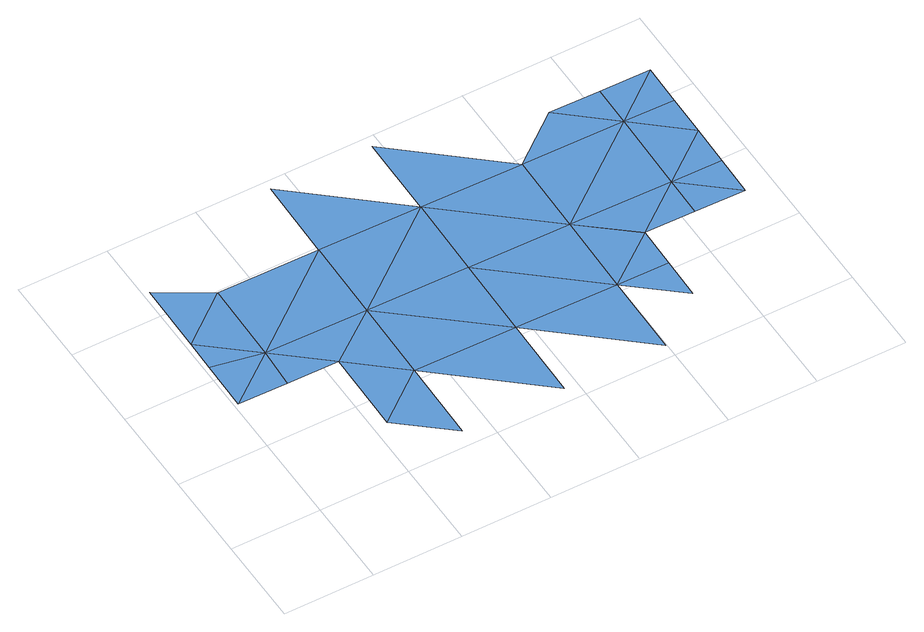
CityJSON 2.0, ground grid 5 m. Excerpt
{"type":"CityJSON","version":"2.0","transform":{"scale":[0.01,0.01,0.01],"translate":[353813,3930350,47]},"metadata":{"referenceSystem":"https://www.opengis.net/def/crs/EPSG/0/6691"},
"CityObjects":{
"waterbody1":{"type":"WaterBody","attributes":{"name":"3","class":"1140","function":"1","WaterBodyRiverFloodingRiskAttribute.description":"6","WaterBodyRiverFloodingRiskAttribute.rankOrg":"2","WaterBodyRiverFloodingRiskAttribute.adminType":"2","WaterBodyRiverFloodingRiskAttribute.scale":"L2"},"geometry":[{"type":"MultiSurface","lod":"1","boundaries":[[[0,1,2]],[[3,1,0]],[[2,1,4]],[[1,5,4]],[[4,5,6]],[[7,1,3]],[[8,9,10]],[[11,1,7]],[[7,10,9]],[[5,1,12]],[[11,7,9]],[[1,11,12]],[[13,11,9]],[[14,13,9]],[[11,15,12]],[[11,13,16]],[[17,12,15]],[[11,16,15]],[[18,19,13]],[[16,13,19]],[[16,20,15]],[[19,20,16]],[[21,22,15]],[[15,20,21]],[[23,24,19]],[[23,19,25]],[[24,26,19]],[[20,19,26]],[[27,20,26]],[[28,20,27]],[[20,29,21]],[[29,30,21]],[[27,31,28]],[[29,20,28]],[[31,32,28]],[[33,30,29]],[[34,29,28]],[[35,34,28]],[[35,28,32]],[[36,32,35]],[[37,33,29]],[[34,38,29]],[[38,37,29]]]}]}
},
"vertices":[
[23,807,66],[308,1030,66],[28,1085,66],[296,803,66],[31,1262,66],[316,1490,66],[37,1661,66],[585,798,66],[860,95,67],[867,560,67],[578,332,67],[875,1021,66],[882,1481,66],[1434,551,67],[1427,85,67],[1449,1472,67],[1442,1011,67],[890,1947,66],[1993,76,67],[2001,542,67],[2009,1002,66],[2016,1463,66],[1457,1938,66],[2283,306,67],[2287,537,67],[2283,304,67],[2291,766,67],[2291,770,67],[2575,993,67],[2583,1453,66],[2306,1691,66],[2572,766,67],[2853,761,67],[2587,1686,66],[2860,1217,67],[2857,988,67],[2852,761,67],[2868,1680,66],[2864,1449,66]
]}
